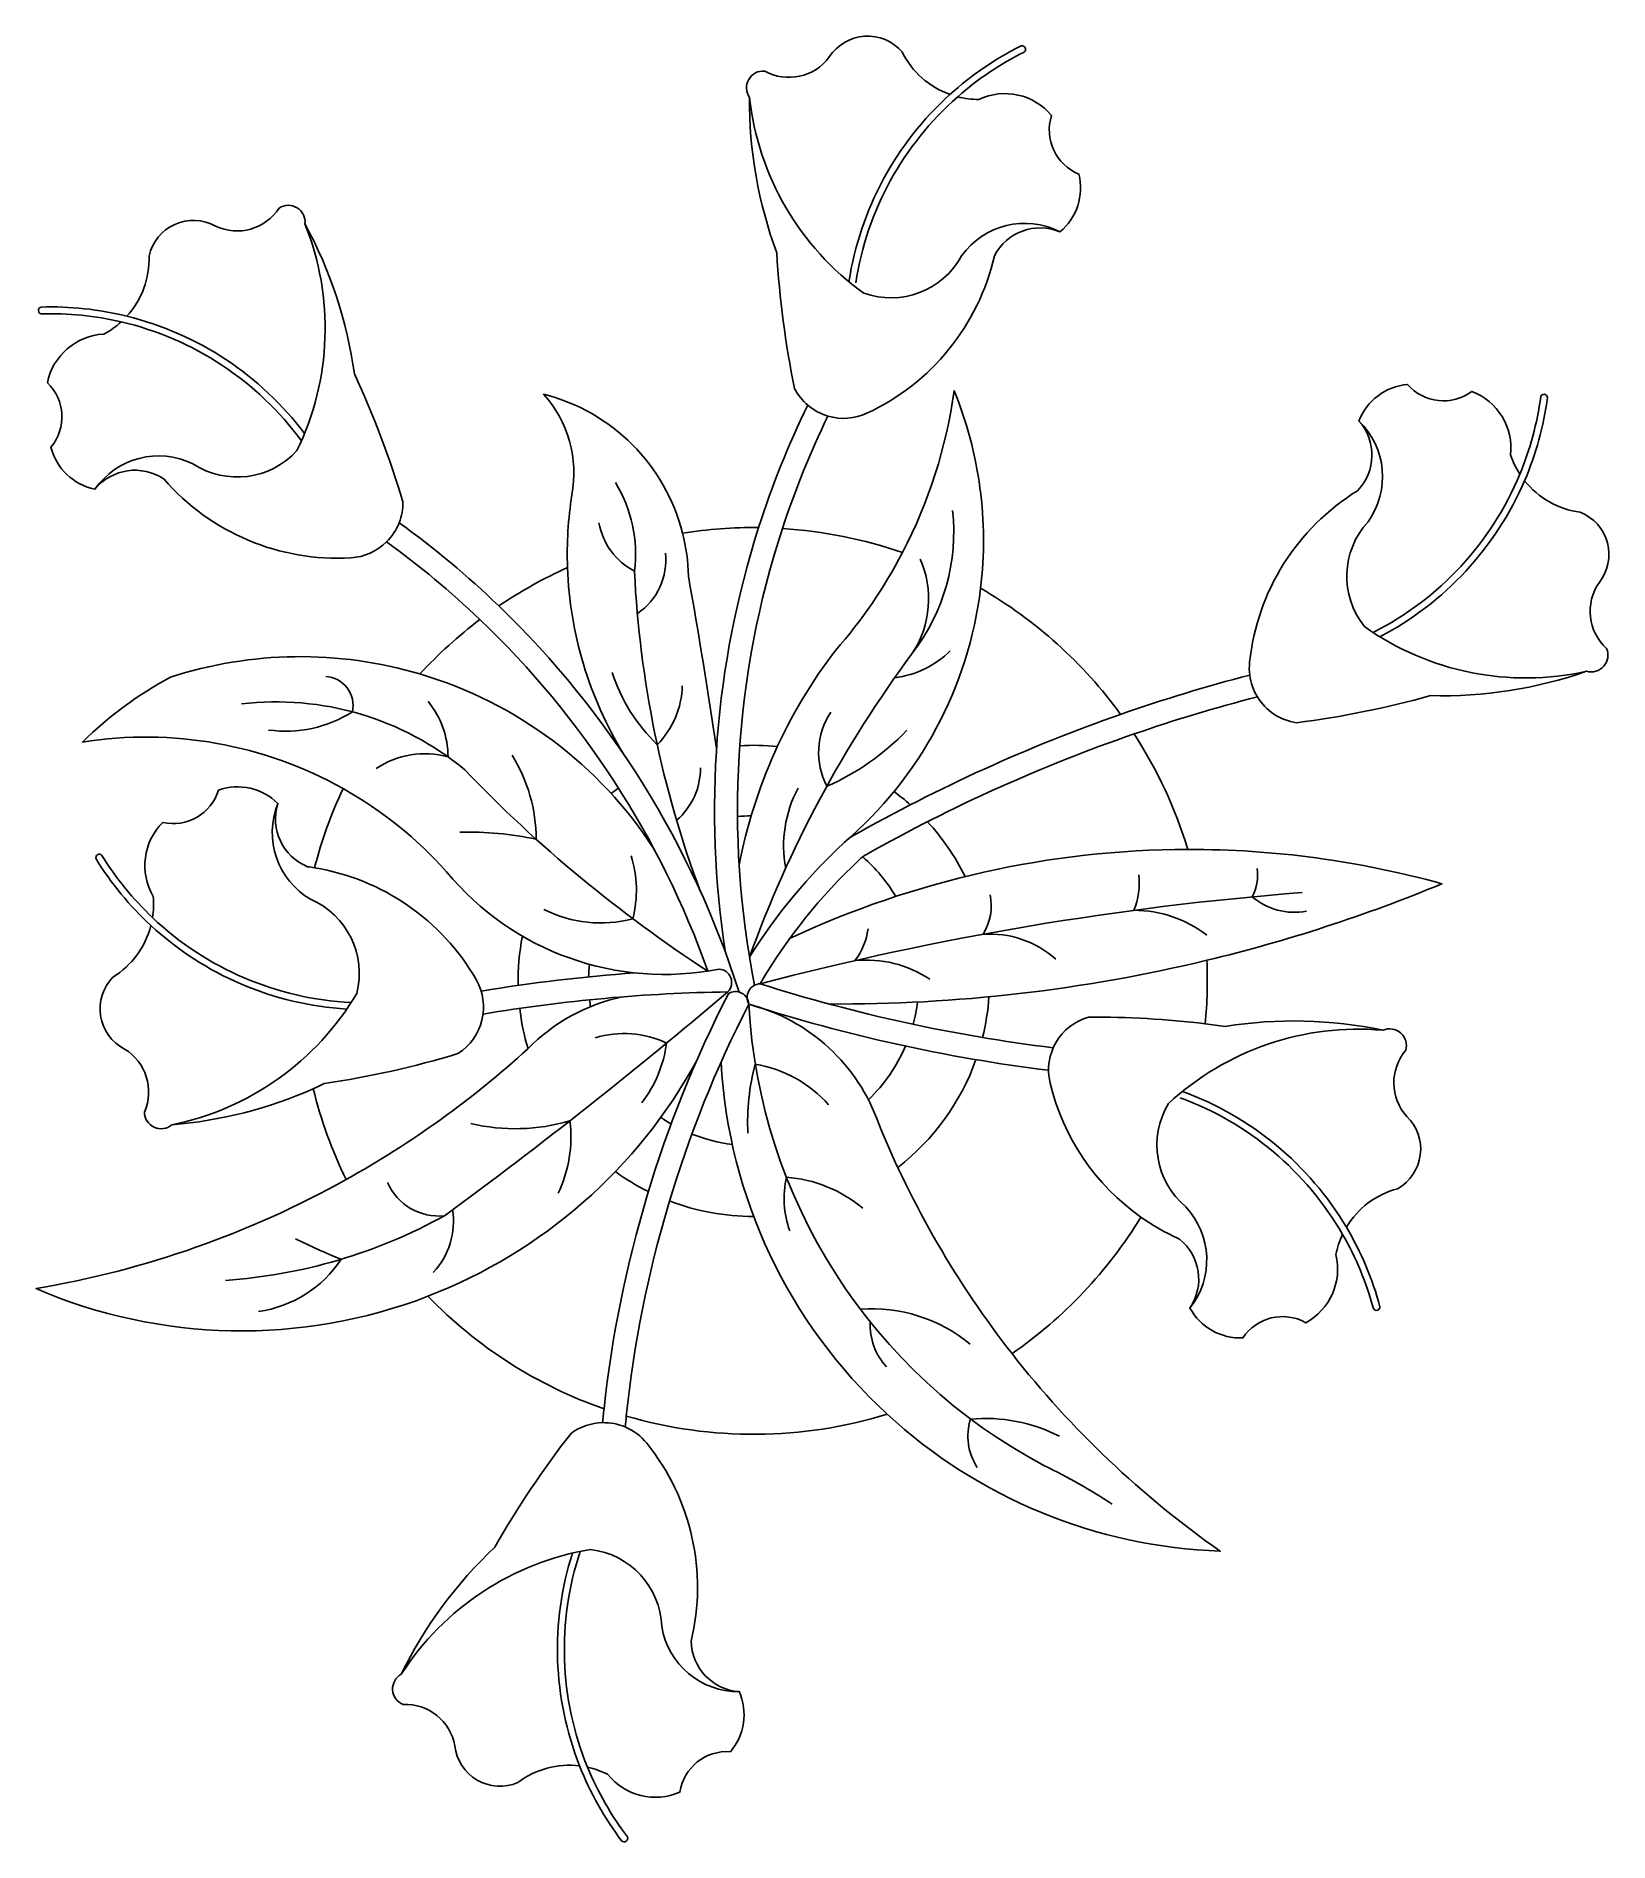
# Model space of a CAD drawing. Extents: x -0.088 to 0.118, y -0.124 to 0.112.
import ezdxf

# ---------------------------------------------------------------- set-up
doc = ezdxf.new("R2010")
doc.units = 0
doc.header["$MEASUREMENT"] = 0
doc.layers.get('0').update_dxf_attribs({"linetype": 'CONTINUOUS'})

msp = doc.modelspace()

# ---------------------------------------------------------------- linework, layer by layer
for points in [[(0.03195219437309227, 0.1043431334675144, -0.195055324093173), (0.025682768986524, 0.1099120247461762, 0.501367734723879), (0.01616284667318268, 0.1092512597773139, -0.3763437806243283), (0.007700710493566021, 0.1074011133992654, 0.6369944997113797), (0.005717418826652221, 0.1039650953740949, 0.09117271486855577), (0.009287374405133164, 0.08361335125863345, 0.03639462763843455), (0.01161341532111493, 0.0658387602005277, 0.09678424481833445), (0.01333491423416433, 0.06366622403391986, 0.03564215118848978)], [(0.03296212499766149, 0.1040376670767387, -0.064895762230375), (0.04168599152500718, 0.1098992966003065, 0.8108083314086473), (0.04128481632310432, 0.1107049382435807, 0.06825982756640395), (0.03195219437309227, 0.1043431334675144, -0.195055324093173)], [(0.01597278149327686, 0.06223048792225772, 0.1828813575581946), (0.02107499521588707, 0.06260170816281807, 0.2326241577160155), (0.03776711861478077, 0.08323331539905432, -0.3895189199714737), (0.04634905955466451, 0.08635245826531701, 0.287973952608933), (0.04882144696953006, 0.09392138300798258, -0.3938453271337555), (0.04525146081300946, 0.1015863102295693, 0.3406601052769411), (0.0357315690777078, 0.1037007759908564, -0.06276198135723673), (0.03296212499766149, 0.1040376670767387, -0.064895762230375)], [(0.0187327369565935, 0.07981509602787096, -0.1726069121313877), (0.03195219437309227, 0.1043431334675144, -0.8108083314086473)], [(0.03296212499766149, 0.1040376670767387, 0.1760579202386968), (0.01962229509213387, 0.07967839809997468, 0.2437384954263961)], [(0.005717418826652221, 0.1039650953740949, 0.2124232435446195), (0.02065836894092854, 0.07832718685541185, 0.3689130275966082), (0.03348380794383132, 0.08321690567300699, -0.372026651719093), (0.04634905955466451, 0.08635245826531701, 0.287973952608933)], [(-0.04013615860605846, 0.04827072568718105, 0.09678424481835686), (-0.03964619868763464, 0.05099898725477026, 0.03639462763843455), (-0.0459991459743776, 0.06776164260520812, 0.09117271486855577), (-0.0524742593201708, 0.08738333923247943, 0.6369944997114511), (-0.05584627037918466, 0.08947360407771932, -0.3763437806243283), (-0.06417777384717915, 0.08710361667155286, 0.501367734723879), (-0.07287914169621423, 0.08318548845110207, -0.1950553240931665), (-0.07577118142775952, 0.07531437982890132, 0.06825982756640829)], [(-0.0524742593201708, 0.08738333923248032, -0.2124232435446195), (-0.05352036777708058, 0.05772798557372116, -0.3689130275966082), (-0.06713374600220234, 0.05597379942848946, 0.372026651719072), (-0.07995295206857733, 0.05265501276812756, -0.287973952608933)], [(-0.07577118142775952, 0.07531437982890132, 0.06825982756640829), (-0.08700257856099114, 0.07650857868430716, 0.8108083314086473), (-0.0869752413288154, 0.07560899396026155, -0.06489576223036675), (-0.07651673259297098, 0.07456777213915355, -0.06276198135723583)], [(-0.0765167325929692, 0.07456777213915444, -0.06276198135723583), (-0.07879791993416596, 0.0729616898154184, 0.3406601052769411), (-0.0861873130088906, 0.06659802938334813, -0.3938453271337555), (-0.08570972501384944, 0.05815600236509155, 0.287973952608933), (-0.07995295206857733, 0.05265501276812667, -0.3895189199714737), (-0.07091597741278477, 0.05396339023139074, 0.2326241577160155), (-0.04645352161673699, 0.04367366442646325, 0.1828813575582775), (-0.04178193766120586, 0.04575853676899477, -0.03361557734192156)], [(-0.07651673259297098, 0.07456777213915355, -0.1793725171238815), (-0.05293471651738457, 0.05898883140558642, -0.2437384954263961)], [(-0.05252687788710375, 0.0599494513247727, 0.1726069121313835), (-0.07577118142775952, 0.07531437982890132, 0.8108083314086473)], [(0.1065478740338666, 0.05463072066252206, -0.06276198135723583), (0.1053345021834637, 0.05714289996919941, 0.3406601052769411), (0.1002584223049574, 0.06546952696784292, -0.3938453271337555), (0.09185123470229328, 0.06637235977828837, 0.287973952608933), (0.08548660860692792, 0.0615877118335062, -0.3895189199714737), (0.08530665116134273, 0.0524582880930069, 0.2326241577160155), (0.07117254716026267, 0.02999682543357896, 0.05829212294721232), (0.07119095276453535, 0.0283175039576431, 0.02055526214375382)], [(-0.00303684687285255, 0.04690270370870664, 0.2756814131280085), (-0.021233461032935, 0.06509048130164619, -0.2345891963303449), (-0.01753461901633813, 0.05191999052327301, 0.0474921894130979), (-0.0181022304659173, 0.04240126012306966, 0.04347957371981674)], [(0.03596148375186559, 0.03968156736922879, 0.1275889080708624), (0.03249230793445079, 0.0655526104437767, -0.08613113605483334), (0.02573447992509337, 0.04435757956285968, 0.0677824625447246)], [(0.1071631774439084, 0.0537735909780972, 0.06825982756639537), (0.110169511172705, 0.06466084728911081, 0.8108083314094772), (0.1092774727833685, 0.06478029397992113, -0.06489576223037605), (0.1065478740338666, 0.05463072066252206, -0.06276198135723583)], [(0.01333491423416433, 0.06366622403391986, 0.03564215118848978), (0.006912224987839721, 0.04763423266569156, 0.04208780368393492)], [(0.01002837503437171, 0.04751888605644439, -0.03357136962728657), (0.01597278149327686, 0.06223048792225772, 0.1828813575581946)], [(0.01333491423416433, 0.06366622403391986, 0.1050358284598438), (0.01597278149327686, 0.06223048792225772, 0.2326241577160155)], [(0.1152793149148579, 0.02882294623041659, -0.2124232435446195), (0.08618967920811649, 0.03468190842340402, -0.3689130275966082), (0.08667464334714658, 0.04839927134475897, 0.3720266517190658), (0.08548660860692792, 0.0615877118335062, -0.287973952608933)], [(0.1065478740338666, 0.05463072066252206, -0.179372517123869), (0.08733838930601223, 0.03389884730145099, -0.2437384954263961)], [(-0.01184238706516538, 0.05351868410007832, -0.1722425853357283), (-0.009339427075348183, 0.04191989766630488, 0.07762105375849553), (-0.0007265305443819869, 3.130319698918527e-05, 0.07762105375849553)], [(0.07218705134511083, 0.02547655275891803, 0.2224478512304005), (0.07729220546714721, 0.02208798340664408, 0.03639462763843455), (0.09486535992897593, 0.02562786982945653, 0.09117271486855577), (0.1152793149148579, 0.02882294623041659, 0.6369944997113904), (0.1178905460511199, 0.03180977358705483, -0.3763437806243283), (0.11690822514608, 0.04041592464209121, 0.501367734723879), (0.1144586080119829, 0.04963898850896697, -0.1950553240931697), (0.1071631774439084, 0.0537735909780972, 0.06825982756639537)], [(0.0882198183322842, 0.03334009346555078, 0.1726069121313963), (0.1071631774439084, 0.0537735909780972, 0.8108083314086473)], [(0.03230078591203167, 0.04987984579207438, -0.1928212377524262), (0.02706730844822758, 0.03123081856258647, 0.07341139949947918), (0.005718166202370867, -0.008609142515664914, 0.07341139949947918)], [(-0.04013615860605846, 0.04827072568718105, -0.1050358284597825), (-0.04178193766120586, 0.04575853676899477, -0.2326241577160155)], [(-0.02709508865494215, 0.03737004816561207, 0.03507575900897221), (-0.04013615860605846, 0.04827072568718105, 0.09678424481835686)], [(0.006912224987839721, 0.04763423266569156, 0.04208780368393492), (-0.00303684687285255, 0.04690270370870664, 0.2756814131280085)], [(0.02573447992509337, 0.04435757956285968, 0.0677824625447246), (0.01002837503437171, 0.04751888605644439, -0.03357136962728657)], [(-0.04178193766120586, 0.04575853676899477, -0.03361557734192155), (-0.02957389181298176, 0.03559031071771734, 0.04470825751525224)], [(0.001408058568028281, 0.01873815116743405, 0.006234485200825384), (-0.002276849830815664, 0.04129117653738046, 0.05657320303450094), (-0.00303684687285255, 0.04690270370870664, -0.2345891963303449)], [(0.02573447992509337, 0.04435757956285968, -0.05966700745760044), (0.01700336876740138, 0.03158662083574892, 0.1166265714455458), (0.004359618850260816, 0.003429819466955308)], [(-0.0181022304659173, 0.04240126012306966, 0.04347957371981674), (-0.02709508865494215, 0.03737004816561207, 0.03507575900897221)], [(-0.0181022304659173, 0.04240126012306966, 0.1286002384415797), (-0.01079443231916066, 0.01801467302290405)], [(0.01809219306546872, 0.006384002767922503, 0.1881920122657717), (0.03596148375186559, 0.03968156736922879, -0.1465512980583722)], [(0.05429308635785191, 0.02317716107126611, 0.1050288857532865), (0.03596148375186559, 0.03968156736922879, 0.1275889080708624)], [(-0.02957389181298176, 0.03559031071771734, 0.04470825751525224), (-0.0374137123756455, 0.02846404699835947, 0.1516178395643341)], [(-0.0374137123756455, 0.02846404699835947, 0.1516178395643341), (-0.07008744495178831, 0.02803970878434736, 0.06998214311876222), (-0.08159117875872113, 0.01955315662631207, -0.1685654503248128), (-0.04748349915251637, 0.01345139545494334, 0.04646583251331501)], [(-0.006767771303383796, 0.005521857452628787, 0.1792127784320909), (-0.0374137123756455, 0.02846404699835947, 0.06998214311876222)], [(0.07119095276453535, 0.0283175039576431, 0.02055526214375382), (0.05429308635785191, 0.02317716107126611, 0.1050288857532865)], [(0.07218705134511083, 0.02547655275891803, -0.1052946751016915), (0.07119095276453535, 0.0283175039576431, -0.2326241577160155)], [(-0.06076597826106322, 0.02454064628426789, -0.2054368861212947), (-0.03155793007231011, 0.0159262348458542, 0.0583160995730446), (0.0002622324883390093, -0.01043729115671521, 0.0583160995730446)], [(0.0560555464962551, 0.02061368014213283, -0.01988512743734206), (0.07218705134511083, 0.02547655275891803, 0.2224478512304005)], [(0.05429308635785191, 0.02317716107126611, 0.04486985262433661), (0.0192409938421001, 0.007267099089087736, 0.05777929632065936), (0.01831117062307897, 0.006587440437307635, 0.06618837006890589), (0.005718166202370867, -0.008609142515664914)], [(0.0560555464962551, 0.02061368014213283, 0.04541189872053114), (0.02103300545243414, 0.004834126260275795, 0.05949970640303005), (0.02007690438658827, 0.004132711067766692, 0.07264307487420511), (0.00711168852048516, -0.01209944016699094)], [(0.0630850748038636, 0.005493614881957321, 0.07057294854116784), (0.0560555464962551, 0.02061368014213283, -0.01988512743734206)], [(-0.05120792062285418, 0.003091130623605665, 0.007797916574365437), (-0.05213535480951137, 0.003229457659863044, -0.3895189199714737), (-0.05601863389572515, 0.01149377287979281, 0.287973952608933), (-0.06378030836189907, 0.01327077337795224, -0.3938453271337555), (-0.07109055959073629, 0.009021521980199232, 0.3406601052769411), (-0.07233448222664407, -0.0006507042673300489, -0.06276198135723708), (-0.07241926503625429, -0.003439275225983529, -0.06489576223037839)], [(-0.04748349915251637, 0.01345139545494334, 0.04646583251331501), (-0.05120792062285418, 0.003091130623605665, 0.007797916574365437)], [(-0.04748349915251637, 0.01345139545494334, -0.08274366676668228), (-0.03393285735543294, 0.002580052310243275, 0.2760147182396137), (0.001730998579910548, -0.0101777843576647)], [(-0.06988045865141146, -0.03056553083078395, 0.2124232435446195), (-0.04570047457773718, -0.01336487056070634, 0.3689130275966082), (-0.05173123343658759, -0.001034777969054268, -0.3720266517190979), (-0.05601863389572515, 0.01149377287979281, 0.287973952608933)], [(-0.07241926503625429, -0.003439275225983529, -0.06489576223037839), (-0.07904661763556575, 0.004718098455719577, 0.8108083314086473), (-0.07981263149544304, 0.00424563388935173, 0.068259827566397), (-0.07263204543459167, -0.00447271321851872, -0.195055324093173)], [(0.0630850748038636, 0.005493614881957321, 0.1096098853254668), (0.01097163432778991, -0.006183423605707894)], [(0.06557544876260835, -0.009024383346154963, 0.03930431047075093), (0.09634362787312689, 0.0009941360108038921, 0.06838230453665604), (0.0630850748038636, 0.005493614881957321, 0.07057294854116784)], [(-0.05138452049626352, -0.02583612241024102, 0.006983527056352604), (-0.04993548621079746, -0.02516774001261624, 0.03639462763843455), (-0.03244446897581454, -0.02124207195338723, 0.4017548809397788), (-0.03007729084772137, -0.01152628749149542, 0.2244191484475547), (-0.05120792062285418, 0.003091130623605665, -0.3895189199714737)], [(-0.07263204543459167, -0.00447271321851872, -0.195055324093173), (-0.07761048098365109, -0.01122055911444519, 0.501367734723879), (-0.07609056661415181, -0.02064156710220999, -0.3763437806243283), (-0.07348191910872792, -0.02890145502729791, 0.6369944997114217), (-0.06988045865141146, -0.03056553083078395, 0.08413561806504408), (-0.05138452049626352, -0.02583612241024102, 0.05343876023616321)], [(-0.04700794127476371, -0.01541729914186618, -0.172606912131397), (-0.07263204543459167, -0.00447271321851872, -0.8108083314086473)], [(-0.07241926503625429, -0.003439275225983529, 0.1793725171238607), (-0.04643057121130667, -0.01454795065747749, 0.2437384954263961)], [(0.01611756127566011, -0.01474519625140314, 0.06060375892357903), (0.06557544876260835, -0.009024383346154963, 0.1793363835877623)], [(0.06537114616759254, -0.01733434971545922, 0.03505080409367695), (0.06557544876260835, -0.009024383346154963, 0.03930431047075093)], [(-0.0470839157036913, -0.03773553153882681, 0.05787923015068215), (-0.02329435683635595, -0.02060564848132174, -0.1473689739548646), (-0.01095154544351118, -0.01381234250286756)], [(0.005624151600052585, -0.01477353473914, -0.2517559561238653), (0.02262379596642283, -0.03045143130705252, 0.0687403395980732), (0.04007750222317696, -0.06052160319087019, -0.1792472328260594)], [(0.06537114616759254, -0.01733434971545922, 0.03106240632999855), (0.05009112582205333, -0.0164557587887515, 0.4017548809397788), (0.04505431003825855, -0.02509465262767296, 0.1821450238635039), (0.05694746672950757, -0.04264528451254002, -0.3895189199714737)], [(0.0886319757373748, -0.01818292300640234, 0.2124232435446195), (0.0605539275927427, -0.02778279570960063, 0.3689130275966082), (0.0628223614648391, -0.04131998313905694, -0.3720266517190641), (0.06336313557830842, -0.05455077874731007, 0.287973952608933)], [(0.08383654228075343, -0.04397846872141731, -0.195055324093173), (0.09053095129356592, -0.03892840607621295, 0.501367734723879), (0.09175775719091028, -0.02946476626447225, -0.3763437806243283), (0.09161017361589607, -0.02080399208250849, 0.6369944997113443), (0.0886319757373748, -0.01818292300640234, 0.09117271486855577), (0.0679757304488895, -0.01767537797827679, 0.005326200014223276), (0.06537114616759254, -0.01733434971545922, 0.03505080409367704)], [(-0.001187478519796059, -0.02214057142959103, -0.1779007708718986), (-0.03637629556948596, -0.05301134607366809, 0.08524894656812611)], [(0.02373997301949338, -0.0684583050506733, -0.1948574164986315), (0.001988606199532228, -0.02237312698963301)], [(-0.05138452049626352, -0.02583612241024102, 0.05343876023616334), (-0.0470839157036913, -0.03773553153882681, -0.08524894656812611)], [(0.08333818449579944, -0.04490847361415007, 0.1760579202386915), (0.0620827027881603, -0.02703308426546513, 0.2437384954263961)], [(0.06239189319195049, -0.02618786163550091, -0.1726069121314069), (0.08383654228075343, -0.04397846872141731, -0.8108083314086473)], [(-0.0470839157036913, -0.03773553153882681, -0.08524894656812611), (-0.087655104806732, -0.05201158671027883, 0.1962121579682023), (-0.03637629556948596, -0.05301134607366809, 0.1168062045006855)], [(0.04007750222317696, -0.06052160319087019, 0.10465021050761), (0.05694746672950757, -0.04264528451254002, 0.04842720848714244)], [(0.05694746672950757, -0.04264528451254002, 0.04842720848714244), (0.06199499380176121, -0.04552265875502659, -0.3895189199714737), (0.06336313557830842, -0.05455077874731007, 0.287973952608933), (0.07029700744919509, -0.0584652061853248, -0.3938453271337555), (0.0785148473223316, -0.05647447308179565, 0.3406601052769411), (0.08246253943963922, -0.04755735297189378, -0.06276198135723353), (0.08333818449579944, -0.04490847361415007, -0.06489576223037893)], [(0.08333818449579944, -0.04490847361415007, -0.06489576223037893), (0.08736716802239997, -0.05461578218042717, 0.8108083314087673), (0.0882360335170862, -0.05438110633560012, 0.06825982756638949), (0.08383654228075343, -0.04397846872141731, -0.195055324093173)], [(-0.03637629556948596, -0.05301134607366809, 0.1168062045006844), (-0.0133268554207433, -0.06775573792487233, 0.002908935620147623)], [(0.02373997301949338, -0.0684583050506733, 0.1792472328260594), (0.06733965374769824, -0.08639006641939773, -0.07436229923434595), (0.04007750222317696, -0.06052160319087019, 0.10465021050761)], [(-0.0133268554207433, -0.06775573792487233, 0.002908935620147623), (-0.01351293842607149, -0.06956341178537517, 0.1542117372551612)], [(-0.01040983734948853, -0.06869246472913115, 0.1469293886536347), (0.02373997301949338, -0.0684583050506733, 0.1792472328260594)], [(-0.01351293842607149, -0.06956341178537517, 0.1542117372551612), (-0.01763625105048483, -0.07096324992153935, 0.03639462763843455), (-0.02761719290760745, -0.08585376211120099, 0.09117271486855577), (-0.0398575410979447, -0.1025004418868454, 0.6369944997118753), (-0.03960733439301833, -0.1064598689047571, -0.3763437806243283), (-0.03284825475322783, -0.1118770298554352, 0.501367734723879), (-0.02461309187617289, -0.1166986088068267, -0.195055324093176), (-0.0165222161679246, -0.1144949811102851, 0.06825982756638846)], [(-0.01548172089804112, -0.1146700216075507, -0.06276198135723583), (-0.01285094612805437, -0.1155986443651091, 0.3406601052769411), (-0.003382802011408614, -0.1179339283079974, -0.3938453271337555), (0.003220941419655787, -0.1126531629120819, 0.287973952608933), (0.004368773426092432, -0.104773835340878, -0.3895189199714737), (-0.001933834157949121, -0.09816657417172614, 0.2326241577160155), (-0.007721593095595836, -0.07226692075331353, 0.1246563804420233), (-0.01055345267623764, -0.07012864862831769, -0.002355688981610914)], [(-0.01351293842607149, -0.06956341178537517, -0.1053827339908719), (-0.01055345267623764, -0.07012864862831769, -0.2326241577160155)], [(-0.01055345267623764, -0.07012864862831769, -0.00235568898161091), (-0.01040983734948853, -0.06869246472913115, 0.1469293886536347)], [(-0.0398575410979447, -0.1025004418868454, -0.2124232435446195), (-0.0150815221085363, -0.08617000323485957, -0.3689130275966082), (-0.005763887746152108, -0.09624883876389045, 0.3720266517190782), (0.004368773426092432, -0.104773835340878, -0.287973952608933)], [(-0.01746772654708906, -0.08664745545448849, 0.1726069121314075), (-0.01652221616792282, -0.1144949811102851, 0.8108083314086473)], [(-0.01548172089804112, -0.1146700216075507, -0.1793725171238682), (-0.01644848477163308, -0.08642324755843322, -0.2437384954263961)], [(-0.0165222161679246, -0.1144949811102851, 0.06825982756638846), (-0.01098777025724829, -0.1243408076846455, 0.8108083314091902), (-0.01027042537769063, -0.1237972855381129, -0.06489576223038332), (-0.01548172089804112, -0.1146700216075507, -0.06276198135723583)]]:
    msp.add_lwpolyline(points, format="xyb")
for centre, radius, start, end in [((-0.005233266788279067, 0.04980417964725969), 0.008889457500787786, 190.0695786317344, 242.4893497703598), ((0.1224317804414063, 0.01065764312400042), 0.1212931814502558, 162.2506800927192, 188.875361688973), ((0.1224317804414063, 0.01065764312400042), 0.1182931814502558, 161.843765216577, 191.1841033937344), ((-0.01361511559491291, 0.04333866871751901), 0.008374852232282378, 303.7499726910756, 6.604677205048558), ((0.01627277899138591, 0.03826689130277572), 0.01288519250146682, 326.9029520276673, 24.02221519497208), ((-0.1112138469400126, -0.05001456358555778), 0.1182931814502558, 19.54635227044565, 46.35807241567052), ((-0.1112138469400126, -0.05001456358555778), 0.1212931814502558, 17.67608244605713, 46.09092321285173), ((0.0231610272106515, 0.04037180487114522), 0.01251032088140098, 277.0800518229598, 314.9014740329465), ((0.009411836973292509, 0.03558609632142318), 0.02273765071447346, 197.7136839802086, 226.0982953025412), ((-0.05001560519676929, 0.02432267519737863), 0.003840677637392176, 347.7836751906637, 86.15042287948124), ((-0.01448502468432622, 0.02720054572855624), 0.01140436603328264, 315.4704506211536, 358.6447258696851), ((-0.04516098369677124, 0.01759141234918538), 0.01141868505838587, 0.08698951646854924, 39.53899612413723), ((-0.05499331561428811, 0.03726871949007737), 0.01629541992474176, 262.1173216946984, 302.3995658711715), ((0.02428854580102247, 0.01818455594372281), 0.009529655440607819, 146.411496501631, 207.5872595658201), ((0.006275246942138324, -0.01172396769953821), 0.0308485041539231, 84.2430893485322, 93.41423608178367), ((0.002950656687389142, 0.04334264633888196), 0.03225919088351637, 293.5549577405854, 316.3796970874304), ((-0.03679156162953134, 0.006617369040044174), 0.01140650487988505, 74.49481860290689, 123.9771713163243), ((-0.04317215954009512, 0.006743058594953055), 0.02097472403357746, 0.2097623883851499, 31.9201916744086), ((-0.00952917550243626, 0.01604805895073547), 0.008816484795357238, 310.275307542888, 0.9374820064049098), ((0.006275246942138324, -0.01172396769953821), 0.0308485041539231, 125.0447037828282, 127.2679631147901), ((0.02602355321365835, 0.005971176707134873), 0.01584640788977089, 151.6017521115192, 190.6696944726814), ((0.006275246942138324, -0.01172396769953821), 0.0308485041539231, 48.37922260795104, 53.48250642671525), ((0.006275246942138324, -0.01172396769953821), 0.02162264577086104, 90.89202256875535, 95.66254220465483), ((-0.03089975036127868, -0.03336754711430956), 0.04111878583817866, 77.78181528158284, 91.78471521871964), ((0.006275246942138324, -0.01172396769953821), 0.0308485041539231, 26.28119530324146, 42.50767352834719), ((-0.02431487958983958, 0.0001637804607836912), 0.01522381208640643, 345.7417297422377, 17.1653824122929), ((0.006275246942138324, -0.01172396769953821), 0.02162264577086104, 30.75352488517687, 48.70085795501455), ((0.06600347423222708, 0.002182195201835491), 0.006220819884138955, 332.2109971132328, 7.610633027439288), ((0.047070092500622, 0.0011180915070792), 0.009661254403468851, 338.1321976848295, 6.323491201971787), ((0.1096661855364971, -0.4044837846098934), 0.4055649129573385, 94.47295905441706, 104.6473066440348), ((0.0302748495274141, -0.001854851275941094), 0.007083978682461456, 327.9521133451653, 11.40338784342955), ((0.07703289282384418, 0.005818782256890032), 0.008559637992535436, 229.7898441423196, 280.5429450713096), ((-0.01378382547953194, 0.0122783562989035), 0.016416760144092, 243.1659238030658, 284.9090530677822), ((0.055977335971793, -0.01828923357907719), 0.01580894271130142, 52.61939202009234, 89.7867397377734), ((0.006275246942138324, -0.01172396769953821), 0.0308485041539231, 169.0410163982506, 181.0996558963076), ((0.01281334052933403, -0.003849118908598292), 0.008479910863691155, 322.0000417997396, 352.8592210197858), ((0.03716398064813831, -0.01858813234346091), 0.01300445391803079, 48.4367060887181, 93.90094652217061), ((0.02102297044288903, -0.02394898483676222), 0.01495730417799741, 56.37496609320385, 95.86097478834711), ((0.005964452683043575, -0.2250431065486111), 0.2149070236494441, 94.06605839613066, 99.47420774078459), ((0.006275246942138324, -0.01172396769953821), 0.02162264577086104, 174.230730290937, 178.5975972249789), ((0.001639857270371081, -0.01191860961475122), 0.001743209486555016, 314.6499778903743, 87.00300252101614), ((-0.4097831882977481, 0.47076291689537), 0.635970643117773, 306.1946391298254, 310.45478419846), ((0.005964452683043575, -0.2250431065486111), 0.2119070236494441, 90.83808154360959, 99.54171314033508), ((0.1419340538151186, -0.08465180148105667), 0.1561775492842711, 152.8583886136871, 173.7893023791661), ((0.003897931124519971, -0.01485273848235114), 0.001728036563006193, 2.627045475231524, 123.0897317521487), ((0.007186322207012097, -0.01389174562595219), 0.001793858702737455, 92.38448539710244, 209.4431649200683), ((0.07133003797015647, 0.1898426066333867), 0.2119070236494441, 252.3591353816669, 262.9907451108919), ((0.006275246942138324, -0.01172396769953821), 0.0308485041539231, 346.0982031730097, 356.1348929484852), ((0.006275246942138324, -0.01172396769953821), 0.0308485041539231, 186.6896081678387, 196.6916668240129), ((0.006275246942138324, -0.01172396769953821), 0.02162264577086104, 186.5653052412492, 188.9477369338378), ((0.1419340538151186, -0.08465180148105667), 0.1531775492842711, 152.8583886136871, 174.0195862824769), ((0.0781873397672257, -0.01089051096379645), 0.07266700868086103, 183.0631079040637, 242.2401232120045), ((0.07133003797015647, 0.1898426066333867), 0.2149070236494441, 252.1972507584315, 262.9232397113414), ((0.006275246942138324, -0.01172396769953821), 0.02162264577086104, 344.7669363245043, 352.6585972903358), ((-0.010720819933562, -0.03161127477548398), 0.01300296335434287, 64.56440543436217, 106.8546383720953), ((-0.02160044249914606, -0.01764664103754043), 0.01661361723825309, 322.7842397586679, 352.3136764836449), ((0.006275246942138324, -0.01172396769953821), 0.02162264577086104, 313.9365765316329, 336.7486015820969), ((0.03440043300291151, -0.03017909536885544), 0.02893418408263343, 164.8456476291938, 182.9382020235474), ((0.003673041863342164, -0.03895883134869393), 0.01658172822637415, 41.5786936149193, 80.28055792214364), ((0.006275246942138324, -0.01172396769953821), 0.0308485041539231, 307.654273820229, 340.4806323894344), ((-0.02493991543079943, -0.005975525555387939), 0.02510264200415647, 256.5992967871136, 286.5389872386424), ((-0.03463993410099953, -0.03218444119448272), 0.01698192602253303, 334.3619362470229, 7.255994291211491), ((0.006275246942138324, -0.01172396769953821), 0.02162264577086104, 235.738093992729, 239.9994557048403), ((0.006275246942138324, -0.01172396769953821), 0.02162264577086104, 247.9955681897079, 262.5454698749141), ((0.006275246942138324, -0.01172396769953821), 0.0308485041539231, 234.0409682588264, 243.4387792220511), ((0.02315203972165492, -0.04016104437683055), 0.01290638153697222, 167.7673756639144, 199.414071842333), ((0.009280555101295107, -0.05483744599429485), 0.0174564204944548, 49.88322265634578, 85.86693572508102), ((-0.03493255296440445, -0.03515824714152327), 0.007351336236717282, 203.8139603122269, 275.5361534540809), ((-0.06759736194439014, 0.01786319284252968), 0.06895330410109486, 273.9339214683701, 298.9475658754203), ((-0.04275722653855141, -0.04323088841327483), 0.009724034014494247, 316.6993222457295, 9.103725455134978), ((0.006275246942138324, -0.01172396769953821), 0.0308485041539231, 249.0542089493593, 269.9880759857791), ((-0.01473250783219804, 0.03331388561143456), 0.08791863566919081, 243.6764651702886, 247.9444436154439), ((-0.0606397053865777, -0.03972906550638999), 0.01541105650059892, 277.8461022628814, 326.7853932046515), ((0.02168883491771112, -0.07488201920534365), 0.02023723938497257, 50.3649884172011, 94.18942784264482), ((0.02963714679740548, -0.0567537057250167), 0.008133014301204104, 177.3068986067819, 222.6416622046966), ((0.04177068780488646, -0.07131338661533437), 0.007477628632041717, 162.8430975272467, 213.3649612746133), ((0.03663836109364205, -0.09009183750297112), 0.02108056073881978, 62.77137980624809, 95.47834506338656), ((0.009766850254997905, -0.146036585733202), 0.07882932590220725, 56.58868339009785, 63.98537190514556)]:
    msp.add_arc(centre, radius, start, end)

doc.saveas('drawing.dxf')
